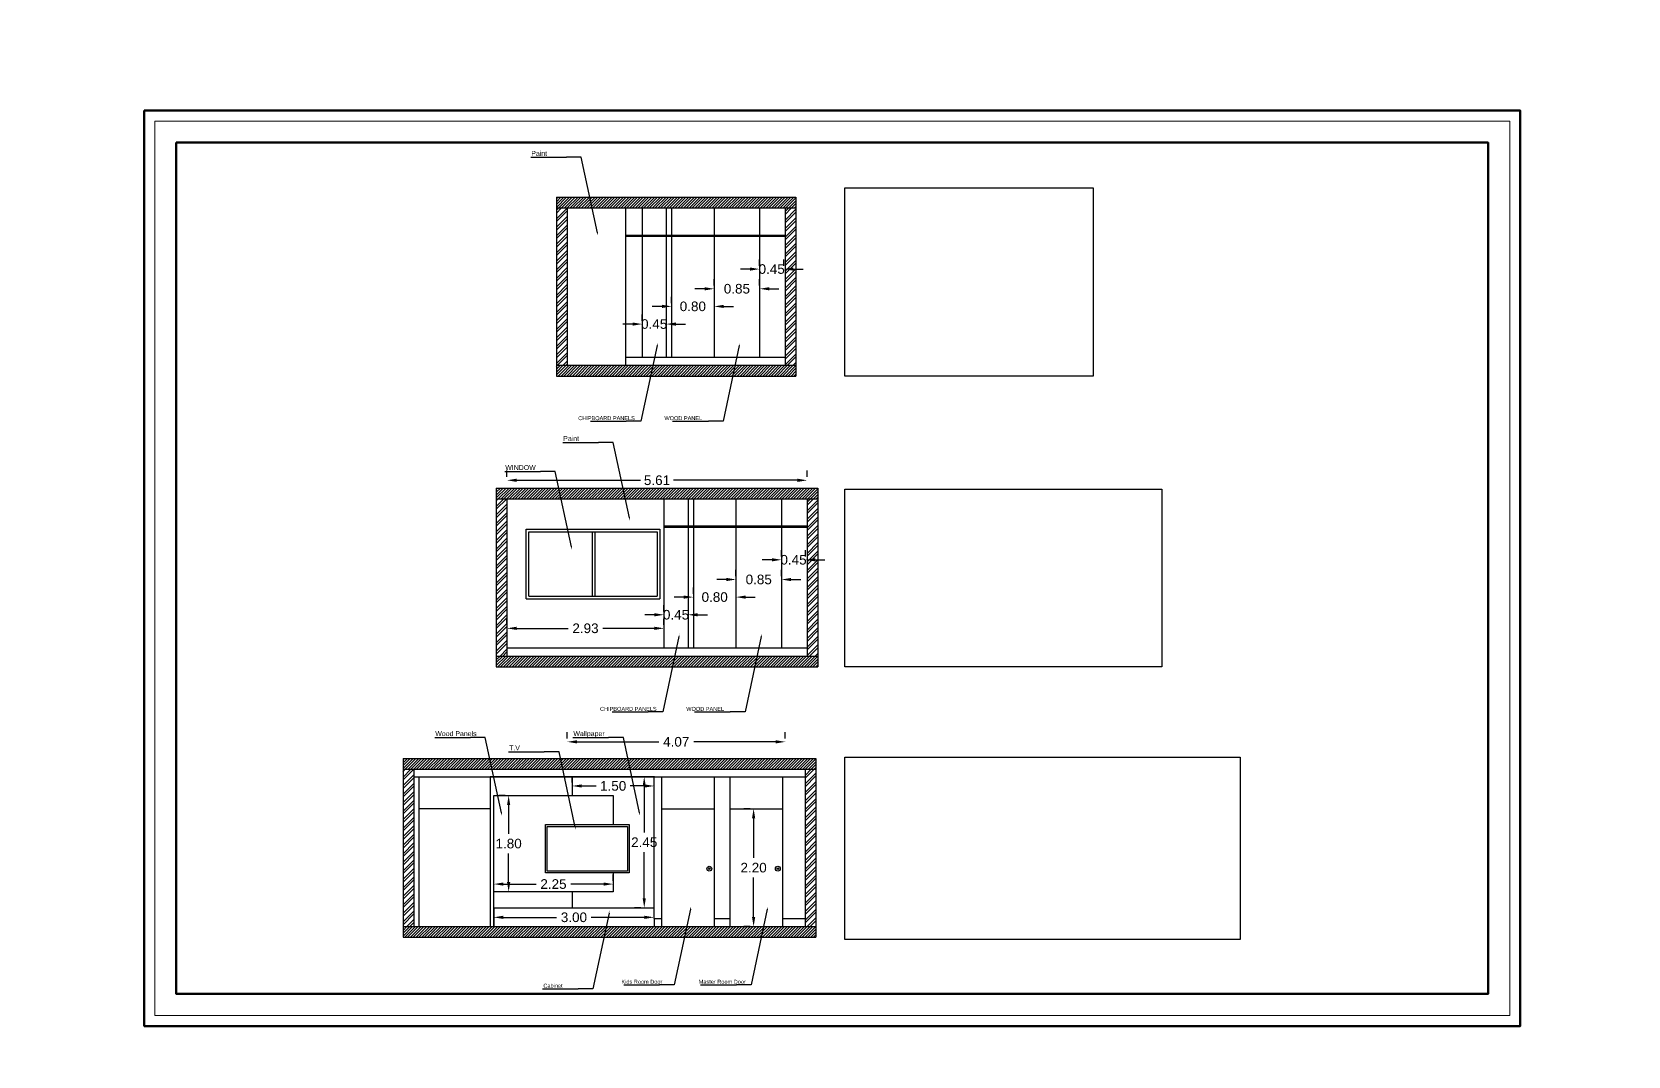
# Model space of a CAD drawing. Header units: inches. Extents: x -279 to 561, y -345 to 342.
# Drawn here: x -196.82 to -167.01, y -290.94 to -271.81 of the extents above; entities that cross this region are included whole.
import ezdxf

# ---------------------------------------------------------------- set-up
doc = ezdxf.new("R2010")
doc.units = ezdxf.units.IN
doc.header["$LTSCALE"] = 0.5
doc.header["$MEASUREMENT"] = 0
for name, color, linetype in [('0_Hatch_Pattern', 7, 'Continuous'), ('CADER', 7, 'Continuous'), ('model', 250, 'Continuous'), ('S-DIM', 7, 'Continuous'), ('TEXT', 3, 'Continuous')]:
    doc.layers.add(name, color=color, linetype=linetype)
doc.layers.add('G-ANNO-HLIN', color=5, linetype='Continuous', lineweight=50)
doc.styles.get("Standard").update_dxf_attribs({"font": 'arial.ttf'})
doc.dimstyles.get("Standard").update_dxf_attribs({"dimtxt": 0.18, "dimasz": 0.18, "dimexe": 0.18, "dimexo": 0.0625, "dimgap": 0.09, "dimtad": 0, "dimtih": 1, "dimtoh": 1, "dimzin": 0, "dimdsep": 46, "dimtxsty": 'Standard', "dimcen": 0.09, "dimadec": 0, "dimazin": 0, "dimtfac": 1, "dimtofl": 0, "dimtmove": 0, "dimatfit": 3, "dimfxl": 1, "dimtolj": 1, "dimtzin": 0, "dimarcsym": 0})
picture_1 = doc.add_image_def('image42.jpg', size_in_pixel=(4000, 1844))
picture_2 = doc.add_image_def('image43.jpg', size_in_pixel=(3693, 2069))
picture_3 = doc.add_image_def('image44.jpg', size_in_pixel=(2639, 2001))

# ---------------------------------------------------------------- blocks, each defined once
blk = doc.blocks.new('*D1000')
at = {"layer": 'Defpoints', "color": 0, "ltscale": 0.5, "transparency": 16777216}
for p in [(-187.917, -286.07), (-187.917, -286.07), (-187.917, -287.87)]:
    blk.add_point(p, dxfattribs=at)
at = {"layer": 'model', "color": 0, "lineweight": -2, "ltscale": 0.5, "transparency": 16777216}
for p, q in [((-187.98, -286.07), (-188.097, -286.07)), ((-187.917, -286.25), (-187.917, -286.788)), ((-187.917, -287.69), (-187.917, -287.152)), ((-187.98, -287.87), (-188.097, -287.87))]:
    blk.add_line(p, q, dxfattribs=at)
at = {"layer": 'model', "color": 0, "ltscale": 0.5, "transparency": 16777216}
for points in [[(-187.947, -286.25), (-187.887, -286.25), (-187.917, -286.07)], [(-187.947, -287.69), (-187.887, -287.69), (-187.917, -287.87)]]:
    blk.add_solid(points, dxfattribs=at)
at = {"layer": 'model', "color": 0, "ltscale": 0.5, "transparency": 16777216, "insert": (-187.917, -286.97), "char_height": 0.18, "attachment_point": 5}
blk.add_mtext('\\A1;1.80', dxfattribs=at)
blk = doc.blocks.new('*D1001')
at = {"layer": 'Defpoints', "color": 0, "ltscale": 0.5, "transparency": 16777216}
for p in [(-188.194, -287.726), (-185.964, -287.726), (-185.964, -287.726)]:
    blk.add_point(p, dxfattribs=at)
at = {"layer": 'model', "color": 0, "lineweight": -2, "ltscale": 0.5, "transparency": 16777216}
for p, q in [((-188.194, -287.663), (-188.194, -287.546)), ((-185.964, -287.663), (-185.964, -287.546)), ((-188.014, -287.726), (-187.405, -287.726)), ((-186.144, -287.726), (-186.753, -287.726))]:
    blk.add_line(p, q, dxfattribs=at)
at = {"layer": 'model', "color": 0, "ltscale": 0.5, "transparency": 16777216}
for points in [[(-188.014, -287.696), (-188.014, -287.756), (-188.194, -287.726)], [(-186.144, -287.696), (-186.144, -287.756), (-185.964, -287.726)]]:
    blk.add_solid(points, dxfattribs=at)
at = {"layer": 'model', "color": 0, "ltscale": 0.5, "transparency": 16777216, "insert": (-187.079, -287.726), "char_height": 0.18, "attachment_point": 5}
blk.add_mtext('\\A1;2.25', dxfattribs=at)
blk = doc.blocks.new('*D1002')
at = {"layer": 'Defpoints', "color": 0, "ltscale": 0.5, "transparency": 16777216}
for p in [(-185.383, -285.72), (-185.384, -288.17), (-185.383, -288.17)]:
    blk.add_point(p, dxfattribs=at)
at = {"layer": 'model', "color": 0, "lineweight": -2, "ltscale": 0.5, "transparency": 16777216}
for p, q in [((-185.445, -285.72), (-185.564, -285.72)), ((-185.384, -285.9), (-185.384, -286.763)), ((-185.384, -287.99), (-185.384, -287.127)), ((-185.445, -288.17), (-185.564, -288.17))]:
    blk.add_line(p, q, dxfattribs=at)
at = {"layer": 'model', "color": 0, "ltscale": 0.5, "transparency": 16777216}
for points in [[(-185.414, -285.9), (-185.354, -285.9), (-185.384, -285.72)], [(-185.414, -287.99), (-185.354, -287.99), (-185.384, -288.17)]]:
    blk.add_solid(points, dxfattribs=at)
at = {"layer": 'model', "color": 0, "ltscale": 0.5, "transparency": 16777216, "insert": (-185.384, -286.945), "char_height": 0.18, "attachment_point": 5}
blk.add_mtext('\\A1;2.45', dxfattribs=at)
blk = doc.blocks.new('*D998')
at = {"layer": 'Defpoints', "color": 0, "ltscale": 0.5, "transparency": 16777216}
for p in [(-188.194, -288.347), (-185.2, -288.347), (-185.2, -288.347)]:
    blk.add_point(p, dxfattribs=at)
at = {"layer": 'model', "color": 0, "lineweight": -2, "ltscale": 0.5, "transparency": 16777216}
for p, q in [((-188.194, -288.284), (-188.194, -288.167)), ((-185.2, -288.284), (-185.2, -288.167)), ((-188.014, -288.347), (-187.021, -288.347)), ((-185.38, -288.347), (-186.374, -288.347))]:
    blk.add_line(p, q, dxfattribs=at)
at = {"layer": 'model', "color": 0, "ltscale": 0.5, "transparency": 16777216}
for points in [[(-188.014, -288.317), (-188.014, -288.377), (-188.194, -288.347)], [(-185.38, -288.317), (-185.38, -288.377), (-185.2, -288.347)]]:
    blk.add_solid(points, dxfattribs=at)
at = {"layer": 'model', "color": 0, "ltscale": 0.5, "transparency": 16777216, "insert": (-186.697, -288.347), "char_height": 0.18, "attachment_point": 5}
blk.add_mtext('\\A1;3.00', dxfattribs=at)
blk = doc.blocks.new('*D999')
at = {"layer": 'Defpoints', "color": 0, "ltscale": 0.5, "transparency": 16777216}
for p in [(-186.73, -285.893), (-186.73, -285.893), (-185.199, -285.893)]:
    blk.add_point(p, dxfattribs=at)
at = {"layer": 'model', "color": 0, "lineweight": -2, "ltscale": 0.5, "transparency": 16777216}
for p, q in [((-186.73, -285.83), (-186.73, -285.713)), ((-186.55, -285.893), (-186.279, -285.893)), ((-185.379, -285.893), (-185.649, -285.893)), ((-185.199, -285.83), (-185.199, -285.713))]:
    blk.add_line(p, q, dxfattribs=at)
at = {"layer": 'model', "color": 0, "ltscale": 0.5, "transparency": 16777216}
for points in [[(-186.55, -285.863), (-186.55, -285.923), (-186.73, -285.893)], [(-185.379, -285.863), (-185.379, -285.923), (-185.199, -285.893)]]:
    blk.add_solid(points, dxfattribs=at)
at = {"layer": 'model', "color": 0, "ltscale": 0.5, "transparency": 16777216, "insert": (-185.964, -285.893), "char_height": 0.18, "attachment_point": 5}
blk.add_mtext('\\A1;1.50', dxfattribs=at)
blk = doc.blocks.new('*D997')
at = {"layer": 'Defpoints', "color": 0, "ltscale": 0.5, "transparency": 16777216}
for p in [(-183.341, -286.319), (-183.341, -286.319), (-183.341, -288.52)]:
    blk.add_point(p, dxfattribs=at)
at = {"layer": 'S-DIM', "color": 0, "lineweight": -2, "ltscale": 0.5, "transparency": 16777216}
for p, q in [((-183.403, -286.319), (-183.521, -286.319)), ((-183.341, -286.499), (-183.341, -287.238)), ((-183.341, -288.34), (-183.341, -287.602)), ((-183.403, -288.52), (-183.521, -288.52))]:
    blk.add_line(p, q, dxfattribs=at)
at = {"layer": 'S-DIM', "color": 0, "ltscale": 0.5, "transparency": 16777216}
for points in [[(-183.371, -286.499), (-183.311, -286.499), (-183.341, -286.319)], [(-183.371, -288.34), (-183.311, -288.34), (-183.341, -288.52)]]:
    blk.add_solid(points, dxfattribs=at)
at = {"layer": 'S-DIM', "color": 0, "ltscale": 0.5, "transparency": 16777216, "insert": (-183.341, -287.42), "char_height": 0.18, "attachment_point": 5}
blk.add_mtext('\\A1;2.20', dxfattribs=at)
blk = doc.blocks.new('*D1003')
at = {"layer": 'Defpoints', "color": 0, "ltscale": 0.5, "transparency": 16777216}
for p in [(-183.67, -282.037), (-182.82, -282.037), (-182.82, -282.037)]:
    blk.add_point(p, dxfattribs=at)
at = {"layer": 'model', "color": 0, "lineweight": -2, "ltscale": 0.5, "transparency": 16777216}
for p, q in [((-183.85, -282.037), (-184.03, -282.037)), ((-183.67, -281.975), (-183.67, -281.857)), ((-182.82, -281.975), (-182.82, -281.857)), ((-182.64, -282.037), (-182.46, -282.037))]:
    blk.add_line(p, q, dxfattribs=at)
at = {"layer": 'model', "color": 0, "ltscale": 0.5, "transparency": 16777216}
for points in [[(-183.85, -282.007), (-183.85, -282.067), (-183.67, -282.037)], [(-182.64, -282.007), (-182.64, -282.067), (-182.82, -282.037)]]:
    blk.add_solid(points, dxfattribs=at)
at = {"layer": 'model', "color": 0, "ltscale": 0.5, "transparency": 16777216, "insert": (-183.245, -282.037), "char_height": 0.18, "attachment_point": 5}
blk.add_mtext('\\A1;0.85', dxfattribs=at)
blk = doc.blocks.new('*D1004')
at = {"layer": 'Defpoints', "color": 0, "ltscale": 0.5, "transparency": 16777216}
for p in [(-184.465, -282.366), (-183.67, -282.361), (-183.67, -282.366)]:
    blk.add_point(p, dxfattribs=at)
at = {"layer": 'model', "color": 0, "lineweight": -2, "ltscale": 0.5, "transparency": 16777216}
for p, q in [((-184.465, -282.304), (-184.465, -282.186)), ((-184.645, -282.366), (-184.825, -282.366)), ((-183.67, -282.424), (-183.67, -282.546)), ((-183.49, -282.366), (-183.31, -282.366))]:
    blk.add_line(p, q, dxfattribs=at)
at = {"layer": 'model', "color": 0, "ltscale": 0.5, "transparency": 16777216}
for points in [[(-184.645, -282.336), (-184.645, -282.396), (-184.465, -282.366)], [(-183.49, -282.336), (-183.49, -282.396), (-183.67, -282.366)]]:
    blk.add_solid(points, dxfattribs=at)
at = {"layer": 'model', "color": 0, "ltscale": 0.5, "transparency": 16777216, "insert": (-184.068, -282.366), "char_height": 0.18, "attachment_point": 5}
blk.add_mtext('\\A1;0.80', dxfattribs=at)
blk = doc.blocks.new('*D1005')
at = {"layer": 'Defpoints', "color": 0, "ltscale": 0.5, "transparency": 16777216}
for p in [(-185.015, -282.696), (-184.565, -282.695), (-184.565, -282.696)]:
    blk.add_point(p, dxfattribs=at)
at = {"layer": 'model', "color": 0, "lineweight": -2, "ltscale": 0.5, "transparency": 16777216}
for p, q in [((-185.015, -282.633), (-185.015, -282.516)), ((-185.195, -282.696), (-185.375, -282.696)), ((-184.565, -282.758), (-184.565, -282.876)), ((-184.385, -282.696), (-184.205, -282.696))]:
    blk.add_line(p, q, dxfattribs=at)
at = {"layer": 'model', "color": 0, "ltscale": 0.5, "transparency": 16777216}
for points in [[(-185.195, -282.666), (-185.195, -282.726), (-185.015, -282.696)], [(-184.385, -282.666), (-184.385, -282.726), (-184.565, -282.696)]]:
    blk.add_solid(points, dxfattribs=at)
at = {"layer": 'model', "color": 0, "ltscale": 0.5, "transparency": 16777216, "insert": (-184.79, -282.696), "char_height": 0.18, "attachment_point": 5}
blk.add_mtext('\\A1;0.45', dxfattribs=at)
blk = doc.blocks.new('*D1006')
at = {"layer": 'Defpoints', "color": 0, "ltscale": 0.5, "transparency": 16777216}
for p in [(-182.82, -281.669), (-182.37, -281.669), (-182.37, -281.669)]:
    blk.add_point(p, dxfattribs=at)
at = {"layer": 'model', "color": 0, "lineweight": -2, "ltscale": 0.5, "transparency": 16777216}
for p, q in [((-183, -281.669), (-183.18, -281.669)), ((-182.82, -281.607), (-182.82, -281.489)), ((-182.37, -281.607), (-182.37, -281.489)), ((-182.19, -281.669), (-182.01, -281.669))]:
    blk.add_line(p, q, dxfattribs=at)
at = {"layer": 'model', "color": 0, "ltscale": 0.5, "transparency": 16777216}
for points in [[(-183, -281.639), (-183, -281.699), (-182.82, -281.669)], [(-182.19, -281.639), (-182.19, -281.699), (-182.37, -281.669)]]:
    blk.add_solid(points, dxfattribs=at)
at = {"layer": 'model', "color": 0, "ltscale": 0.5, "transparency": 16777216, "insert": (-182.595, -281.669), "char_height": 0.18, "attachment_point": 5}
blk.add_mtext('\\A1;0.45', dxfattribs=at)
blk = doc.blocks.new('*D1007')
at = {"layer": 'Defpoints', "color": 0, "ltscale": 0.5, "transparency": 16777216}
for p in [(-187.948, -280.184), (-182.342, -280.184), (-182.342, -280.184)]:
    blk.add_point(p, dxfattribs=at)
at = {"layer": 'model', "color": 0, "lineweight": -2, "ltscale": 0.5, "transparency": 16777216}
for p, q in [((-187.948, -280.122), (-187.948, -280.004)), ((-187.768, -280.184), (-185.451, -280.184)), ((-182.522, -280.184), (-184.838, -280.184)), ((-182.342, -280.122), (-182.342, -280.004))]:
    blk.add_line(p, q, dxfattribs=at)
at = {"layer": 'model', "color": 0, "ltscale": 0.5, "transparency": 16777216}
for points in [[(-187.768, -280.154), (-187.768, -280.214), (-187.948, -280.184)], [(-182.522, -280.154), (-182.522, -280.214), (-182.342, -280.184)]]:
    blk.add_solid(points, dxfattribs=at)
at = {"layer": 'model', "color": 0, "ltscale": 0.5, "transparency": 16777216, "insert": (-185.145, -280.184), "char_height": 0.18, "attachment_point": 5}
blk.add_mtext('\\A1;5.61', dxfattribs=at)
blk = doc.blocks.new('*D1008')
at = {"layer": 'Defpoints', "color": 0, "ltscale": 0.5, "transparency": 16777216}
for p in [(-187.948, -282.949), (-187.948, -282.949), (-185.015, -282.949)]:
    blk.add_point(p, dxfattribs=at)
at = {"layer": 'model', "color": 0, "lineweight": -2, "ltscale": 0.5, "transparency": 16777216}
for p, q in [((-187.948, -282.886), (-187.948, -282.769)), ((-185.015, -282.886), (-185.015, -282.769)), ((-187.768, -282.949), (-186.807, -282.949)), ((-185.195, -282.949), (-186.156, -282.949))]:
    blk.add_line(p, q, dxfattribs=at)
at = {"layer": 'model', "color": 0, "ltscale": 0.5, "transparency": 16777216}
for points in [[(-187.768, -282.919), (-187.768, -282.979), (-187.948, -282.949)], [(-185.195, -282.919), (-185.195, -282.979), (-185.015, -282.949)]]:
    blk.add_solid(points, dxfattribs=at)
at = {"layer": 'model', "color": 0, "ltscale": 0.5, "transparency": 16777216, "insert": (-186.481, -282.949), "char_height": 0.18, "attachment_point": 5}
blk.add_mtext('\\A1;2.93', dxfattribs=at)
blk = doc.blocks.new('*D1009')
at = {"layer": 'Defpoints', "color": 0, "ltscale": 0.5, "transparency": 16777216}
for p in [(-184.078, -276.607), (-183.228, -276.607), (-183.228, -276.607)]:
    blk.add_point(p, dxfattribs=at)
at = {"layer": 'model', "color": 0, "lineweight": -2, "ltscale": 0.5, "transparency": 16777216}
for p, q in [((-184.258, -276.607), (-184.438, -276.607)), ((-184.078, -276.545), (-184.078, -276.427)), ((-183.228, -276.545), (-183.228, -276.427)), ((-183.048, -276.607), (-182.868, -276.607))]:
    blk.add_line(p, q, dxfattribs=at)
at = {"layer": 'model', "color": 0, "ltscale": 0.5, "transparency": 16777216}
for points in [[(-184.258, -276.577), (-184.258, -276.637), (-184.078, -276.607)], [(-183.048, -276.577), (-183.048, -276.637), (-183.228, -276.607)]]:
    blk.add_solid(points, dxfattribs=at)
at = {"layer": 'model', "color": 0, "ltscale": 0.5, "transparency": 16777216, "insert": (-183.653, -276.607), "char_height": 0.18, "attachment_point": 5}
blk.add_mtext('\\A1;0.85', dxfattribs=at)
blk = doc.blocks.new('*D1010')
at = {"layer": 'Defpoints', "color": 0, "ltscale": 0.5, "transparency": 16777216}
for p in [(-184.873, -276.936), (-184.078, -276.931), (-184.078, -276.936)]:
    blk.add_point(p, dxfattribs=at)
at = {"layer": 'model', "color": 0, "lineweight": -2, "ltscale": 0.5, "transparency": 16777216}
for p, q in [((-185.053, -276.936), (-185.233, -276.936)), ((-184.873, -276.874), (-184.873, -276.756)), ((-183.898, -276.936), (-183.718, -276.936)), ((-184.078, -276.994), (-184.078, -277.116))]:
    blk.add_line(p, q, dxfattribs=at)
at = {"layer": 'model', "color": 0, "ltscale": 0.5, "transparency": 16777216}
for points in [[(-185.053, -276.906), (-185.053, -276.966), (-184.873, -276.936)], [(-183.898, -276.906), (-183.898, -276.966), (-184.078, -276.936)]]:
    blk.add_solid(points, dxfattribs=at)
at = {"layer": 'model', "color": 0, "ltscale": 0.5, "transparency": 16777216, "insert": (-184.476, -276.936), "char_height": 0.18, "attachment_point": 5}
blk.add_mtext('\\A1;0.80', dxfattribs=at)
blk = doc.blocks.new('*D1011')
at = {"layer": 'Defpoints', "color": 0, "ltscale": 0.5, "transparency": 16777216}
for p in [(-185.423, -277.266), (-184.973, -277.265), (-184.973, -277.266)]:
    blk.add_point(p, dxfattribs=at)
at = {"layer": 'model', "color": 0, "lineweight": -2, "ltscale": 0.5, "transparency": 16777216}
for p, q in [((-185.603, -277.266), (-185.783, -277.266)), ((-185.423, -277.203), (-185.423, -277.086)), ((-184.793, -277.266), (-184.613, -277.266)), ((-184.973, -277.328), (-184.973, -277.446))]:
    blk.add_line(p, q, dxfattribs=at)
at = {"layer": 'model', "color": 0, "ltscale": 0.5, "transparency": 16777216}
for points in [[(-185.603, -277.236), (-185.603, -277.296), (-185.423, -277.266)], [(-184.793, -277.236), (-184.793, -277.296), (-184.973, -277.266)]]:
    blk.add_solid(points, dxfattribs=at)
at = {"layer": 'model', "color": 0, "ltscale": 0.5, "transparency": 16777216, "insert": (-185.198, -277.266), "char_height": 0.18, "attachment_point": 5}
blk.add_mtext('\\A1;0.45', dxfattribs=at)
blk = doc.blocks.new('*D1012')
at = {"layer": 'Defpoints', "color": 0, "ltscale": 0.5, "transparency": 16777216}
for p in [(-183.228, -276.239), (-182.778, -276.239), (-182.778, -276.239)]:
    blk.add_point(p, dxfattribs=at)
at = {"layer": 'model', "color": 0, "lineweight": -2, "ltscale": 0.5, "transparency": 16777216}
for p, q in [((-183.228, -276.177), (-183.228, -276.059)), ((-182.778, -276.177), (-182.778, -276.059)), ((-183.408, -276.239), (-183.588, -276.239)), ((-182.598, -276.239), (-182.418, -276.239))]:
    blk.add_line(p, q, dxfattribs=at)
at = {"layer": 'model', "color": 0, "ltscale": 0.5, "transparency": 16777216}
for points in [[(-183.408, -276.209), (-183.408, -276.269), (-183.228, -276.239)], [(-182.598, -276.209), (-182.598, -276.269), (-182.778, -276.239)]]:
    blk.add_solid(points, dxfattribs=at)
at = {"layer": 'model', "color": 0, "ltscale": 0.5, "transparency": 16777216, "insert": (-183.003, -276.239), "char_height": 0.18, "attachment_point": 5}
blk.add_mtext('\\A1;0.45', dxfattribs=at)
blk = doc.blocks.new('*D1013')
at = {"layer": 'Defpoints', "color": 0, "ltscale": 0.5, "transparency": 16777216}
for p in [(-186.821, -285.069), (-182.75, -285.069), (-182.75, -285.069)]:
    blk.add_point(p, dxfattribs=at)
at = {"layer": 'model', "color": 0, "lineweight": -2, "ltscale": 0.5, "transparency": 16777216}
for p, q in [((-186.821, -285.007), (-186.821, -284.889)), ((-182.75, -285.007), (-182.75, -284.889)), ((-186.641, -285.069), (-185.113, -285.069)), ((-182.93, -285.069), (-184.458, -285.069))]:
    blk.add_line(p, q, dxfattribs=at)
at = {"layer": 'model', "color": 0, "ltscale": 0.5, "transparency": 16777216}
for points in [[(-186.641, -285.039), (-186.641, -285.099), (-186.821, -285.069)], [(-182.93, -285.039), (-182.93, -285.099), (-182.75, -285.069)]]:
    blk.add_solid(points, dxfattribs=at)
at = {"layer": 'model', "color": 0, "ltscale": 0.5, "transparency": 16777216, "insert": (-184.786, -285.069), "char_height": 0.18, "attachment_point": 5}
blk.add_mtext('\\A1;4.07', dxfattribs=at)
blk = doc.blocks.new('*D1071')
at = {"color": 0, "linetype": 'ByBlock', "lineweight": -2, "transparency": 16777216}
for p, q in [((558.652, 342.279), (558.652, 342.473)), ((558.832, 342.293), (559.172, 342.293)), ((560.472, 342.293), (560.132, 342.293)), ((560.652, 342.279), (560.652, 342.473))]:
    blk.add_line(p, q, dxfattribs=at)
at = {"color": 0, "linetype": 'ByBlock', "transparency": 16777216}
for points in [[(558.832, 342.323), (558.832, 342.263), (558.652, 342.293)], [(560.472, 342.323), (560.472, 342.263), (560.652, 342.293)]]:
    blk.add_solid(points, dxfattribs=at)
at = {"layer": 'Defpoints', "color": 0, "linetype": 'ByBlock', "transparency": 16777216}
for p in [(560.652, 342.293), (558.652, 342.216), (560.652, 342.216)]:
    blk.add_point(p, dxfattribs=at)
at = {"layer": 'Defpoints', "color": 0, "ltscale": 0.5, "transparency": 16777216}
for p in [(-209.5, -305.36), (-209.5, -305.81), (-209.5, -305.81)]:
    blk.add_point(p, dxfattribs=at)
at = {"layer": 'S-DIM', "color": 0, "lineweight": -2, "ltscale": 0.5, "transparency": 16777216}
for p, q in [((-209.5, -305.18), (-209.5, -305)), ((-209.563, -305.36), (-209.68, -305.36)), ((-209.563, -305.81), (-209.68, -305.81)), ((-209.5, -305.99), (-209.5, -306.17))]:
    blk.add_line(p, q, dxfattribs=at)
at = {"layer": 'S-DIM', "color": 0, "ltscale": 0.5, "transparency": 16777216}
for points in [[(-209.53, -305.18), (-209.47, -305.18), (-209.5, -305.36)], [(-209.53, -305.99), (-209.47, -305.99), (-209.5, -305.81)]]:
    blk.add_solid(points, dxfattribs=at)
at = {"color": 0, "linetype": 'ByBlock', "transparency": 16777216, "insert": (559.652, 342.293), "char_height": 0.18, "attachment_point": 5}
blk.add_mtext('\\A1;2.0000', dxfattribs=at)
at = {"layer": 'S-DIM', "color": 0, "ltscale": 0.5, "transparency": 16777216, "insert": (-209.5, -305.585), "char_height": 0.18, "attachment_point": 5}
blk.add_mtext('\\A1;0.45', dxfattribs=at)

msp = doc.modelspace()

# ---------------------------------------------------------------- hatches: boundary and pattern name
at = {"layer": '0_Hatch_Pattern', "ltscale": 0.5, "transparency": 33554572}
h = msp.add_hatch(dxfattribs=at)
h.set_pattern_fill('ANSI31', color=256, scale=0.3)
h.set_pattern_definition([(45, (117.710083, -0.477625), (-0.0265165043, 0.0265165043), [])])
h.paths.add_polyline_path([(-182.55, -275.098), (-182.55, -274.898), (-187.021, -274.898), (-187.021, -275.098)])
h.paths.add_polyline_path([(-182.55, -278.236), (-182.55, -278.036), (-187.021, -278.036), (-187.021, -278.236)])
h = msp.add_hatch(dxfattribs=at)
h.set_pattern_fill('ANSI32', color=256, scale=0.3)
h.set_pattern_definition([(45, (117.71008, -0.47762), (-0.079549513, 0.079549513), []), (45, (117.76312, -0.47762), (-0.079549513, 0.079549513), [])])
h.paths.add_polyline_path([(-187.021, -278.036), (-186.821, -278.036), (-186.821, -275.098), (-187.021, -275.098)])
h.paths.add_polyline_path([(-182.55, -275.098), (-182.75, -275.098), (-182.75, -278.036), (-182.55, -278.036)])
h = msp.add_hatch(dxfattribs=at)
h.set_pattern_fill('ANSI31', color=256, scale=0.3)
h.set_pattern_definition([(45, (118.11817, -5.90763), (-0.0265165043, 0.0265165043), [])])
h.paths.add_polyline_path([(-182.142, -280.528), (-182.142, -280.328), (-188.148, -280.328), (-188.148, -280.528)])
h.paths.add_polyline_path([(-188.148, -283.466), (-188.148, -283.666), (-182.142, -283.666), (-182.142, -283.466)])
h = msp.add_hatch(dxfattribs=at)
h.set_pattern_fill('ANSI32', color=256, scale=0.3)
h.set_pattern_definition([(45, (118.11817, -5.90763), (-0.079549513, 0.079549513), []), (45, (118.1712, -5.90763), (-0.079549513, 0.079549513), [])])
h.paths.add_polyline_path([(-188.148, -283.466), (-187.948, -283.466), (-187.948, -280.528), (-188.148, -280.528)])
h.paths.add_polyline_path([(-182.142, -280.528), (-182.342, -280.528), (-182.342, -283.466), (-182.142, -283.466)])
h = msp.add_hatch(dxfattribs=at)
h.set_pattern_fill('ANSI31', color=256, scale=0.3)
h.set_pattern_definition([(45, (116.379843, -10.96191), (-0.0265165043, 0.0265165043), [])])
h.paths.add_polyline_path([(-182.177, -285.582), (-182.177, -285.382), (-189.886, -285.382), (-189.886, -285.582)])
h.paths.add_polyline_path([(-189.886, -288.52), (-189.886, -288.72), (-182.177, -288.72), (-182.177, -288.52)])
h = msp.add_hatch(dxfattribs=at)
h.set_pattern_fill('ANSI32', color=256, scale=0.3)
h.set_pattern_definition([(45, (116.37984, -10.96191), (-0.079549513, 0.079549513), []), (45, (116.43288, -10.96191), (-0.079549513, 0.079549513), [])])
h.paths.add_polyline_path([(-189.886, -288.52), (-189.686, -288.52), (-189.686, -285.582), (-189.886, -285.582)])
h.paths.add_polyline_path([(-182.377, -288.52), (-182.177, -288.52), (-182.177, -285.582), (-182.377, -285.582)])

# ---------------------------------------------------------------- linework, layer by layer
at = {"ltscale": 0.5}
for p, q in [((-187.021, -274.898), (-182.55, -274.898)), ((-187.021, -274.898), (-187.021, -278.236)), ((-187.021, -275.098), (-182.55, -275.098)), ((-186.821, -275.098), (-186.821, -278.036)), ((-185.734, -275.098), (-185.734, -278.036)), ((-185.423, -275.098), (-185.423, -277.886)), ((-184.973, -275.098), (-184.973, -277.886)), ((-184.873, -275.098), (-184.873, -277.886)), ((-184.078, -275.098), (-184.078, -277.886)), ((-183.228, -275.098), (-183.228, -277.886)), ((-182.75, -275.098), (-182.75, -278.036)), ((-182.55, -274.898), (-182.55, -278.236)), ((-185.734, -275.607), (-182.75, -275.607)), ((-185.734, -275.627), (-182.75, -275.627)), ((-187.021, -278.036), (-182.55, -278.036)), ((-185.734, -277.886), (-182.75, -277.886)), ((-187.021, -278.236), (-182.55, -278.236)), ((-188.148, -280.328), (-182.142, -280.328)), ((-188.148, -280.328), (-188.148, -283.666)), ((-188.148, -280.528), (-182.142, -280.528)), ((-187.948, -280.528), (-187.948, -283.466)), ((-185.015, -280.528), (-185.015, -283.316)), ((-184.565, -280.528), (-184.565, -283.316)), ((-184.465, -280.528), (-184.465, -283.316)), ((-183.67, -280.528), (-183.67, -283.316)), ((-182.82, -280.528), (-182.82, -283.316)), ((-182.342, -280.528), (-182.342, -283.466)), ((-182.142, -280.328), (-182.142, -283.666)), ((-185.015, -281.037), (-182.342, -281.037)), ((-185.015, -281.057), (-182.342, -281.057)), ((-188.148, -283.466), (-182.142, -283.466)), ((-187.948, -283.316), (-182.342, -283.316)), ((-188.148, -283.666), (-182.142, -283.666)), ((-189.886, -285.382), (-182.177, -285.382)), ((-189.886, -285.382), (-189.886, -288.72)), ((-189.886, -285.582), (-182.177, -285.582)), ((-189.686, -285.582), (-189.686, -288.52)), ((-182.377, -285.582), (-182.377, -288.52)), ((-182.177, -285.382), (-182.177, -288.72)), ((-189.686, -285.72), (-182.377, -285.72)), ((-189.596, -285.72), (-189.596, -288.52)), ((-188.26, -285.72), (-188.26, -288.52)), ((-185.199, -285.72), (-188.26, -285.72)), ((-186.73, -285.72), (-186.73, -286.07)), ((-186.73, -285.72), (-185.199, -285.72)), ((-185.199, -285.72), (-185.999, -285.72)), ((-185.061, -285.721), (-185.061, -288.521)), ((-183.782, -285.72), (-183.782, -288.52)), ((-188.194, -288.17), (-188.194, -286.07)), ((-188.194, -286.07), (-185.964, -286.07)), ((-185.964, -286.07), (-185.964, -286.325)), ((-188.26, -286.319), (-189.596, -286.319)), ((-185.964, -286.325), (-185.964, -286.616)), ((-185.964, -287.517), (-185.964, -287.87)), ((-185.964, -287.87), (-188.194, -287.87)), ((-186.73, -287.87), (-186.73, -288.17)), ((-188.194, -288.17), (-188.194, -288.52)), ((-188.194, -288.52), (-188.194, -288.17)), ((-188.194, -288.17), (-185.199, -288.17)), ((-188.194, -288.52), (-188.194, -288.22)), ((-189.886, -288.52), (-182.177, -288.52)), ((-185.2, -288.37), (-185.061, -288.37)), ((-185.2, -288.37), (-185.2, -288.52)), ((-184.08, -288.37), (-183.782, -288.37)), ((-182.801, -288.37), (-182.377, -288.37)), ((-189.886, -288.72), (-182.177, -288.72))]:
    msp.add_line(p, q, dxfattribs=at)
for p, q in [((-187.592, -282.398), (-187.592, -281.098)), ((-187.592, -281.098), (-185.092, -281.098)), ((-187.541, -282.347), (-187.541, -281.149)), ((-187.541, -281.149), (-185.142, -281.149)), ((-186.357, -281.149), (-186.357, -282.347)), ((-186.307, -281.149), (-186.307, -282.347)), ((-185.142, -281.149), (-185.142, -282.347)), ((-185.092, -281.098), (-185.092, -282.398)), ((-194.124, -281.191), (-194.124, -281.191)), ((-187.592, -282.398), (-185.092, -282.398)), ((-187.541, -282.347), (-185.142, -282.347)), ((-184.93, -285.72), (-184.93, -285.721)), ((-184.08, -285.72), (-184.08, -288.52)), ((-183.651, -285.719), (-183.651, -285.72)), ((-182.801, -285.719), (-182.801, -288.52)), ((-185.061, -286.32), (-184.08, -286.32)), ((-183.782, -286.319), (-182.801, -286.319)), ((-187.23, -286.616), (-185.664, -286.616)), ((-187.23, -287.517), (-187.23, -286.616)), ((-187.198, -286.648), (-185.695, -286.648)), ((-187.198, -287.485), (-187.198, -286.648)), ((-185.695, -286.648), (-185.695, -287.485)), ((-185.664, -286.616), (-185.664, -287.517)), ((-185.664, -287.517), (-187.23, -287.517)), ((-185.695, -287.485), (-187.198, -287.485))]:
    msp.add_line(p, q)
for points in [[(-185.2, -288.37), (-185.199, -288.37), (-185.199, -285.72)], [(-185.2, -288.37), (-185.2, -288.12)]]:
    msp.add_lwpolyline(points, dxfattribs=at)
for centre, radius in [((-184.168, -287.439), 0.0448), ((-182.889, -287.438), 0.0448), ((-184.168, -287.439), 0.0143), ((-182.889, -287.438), 0.0143)]:
    msp.add_circle(centre, radius)
at = {"layer": 'CADER', "lineweight": 18}
for points in [[(-194.723, -273.278), (-169.021, -273.278), (-169.021, -290.377), (-194.723, -290.377)], [(-194.528, -273.474), (-169.216, -273.474), (-169.216, -290.181), (-194.528, -290.181)]]:
    msp.add_lwpolyline(points, close=True, dxfattribs=at)
at = {"layer": 'G-ANNO-HLIN', "color": 0}
for points in [[(-194.723, -273.278), (-169.021, -273.278), (-169.021, -290.377), (-194.723, -290.377)], [(-194.124, -273.877), (-169.62, -273.877), (-169.62, -289.778), (-194.124, -289.778)]]:
    msp.add_lwpolyline(points, close=True, dxfattribs=at)
at = {"layer": 'TEXT', "color": 7, "linetype": 'ByBlock', "lineweight": -2, "ltscale": 8e-05}
for p, q in [((-186.56, -274.149), (-186.836, -274.149)), ((-185.445, -279.079), (-185.721, -279.079)), ((-183.909, -279.079), (-184.185, -279.079)), ((-185.963, -279.476), (-186.239, -279.476)), ((-187.046, -280.017), (-187.322, -280.017)), ((-185.037, -284.509), (-185.312, -284.509)), ((-183.501, -284.509), (-183.777, -284.509)), ((-188.353, -284.988), (-188.629, -284.988)), ((-185.774, -284.988), (-186.049, -284.988)), ((-186.975, -285.254), (-187.25, -285.254)), ((-186.344, -289.681), (-186.619, -289.681)), ((-184.823, -289.607), (-185.099, -289.607)), ((-183.387, -289.607), (-183.663, -289.607))]:
    msp.add_line(p, q, dxfattribs=at)
for points in [[(-187.503, -274.149), (-186.836, -274.149)], [(-186.258, -275.559), (-186.56, -274.149)], [(-185.143, -277.669), (-185.445, -279.079)], [(-183.608, -277.669), (-183.909, -279.079)], [(-186.388, -279.079), (-185.721, -279.079)], [(-184.853, -279.079), (-184.185, -279.079)], [(-186.906, -279.476), (-186.239, -279.476)], [(-185.661, -280.886), (-185.963, -279.476)], [(-187.989, -280.017), (-187.322, -280.017)], [(-186.745, -281.427), (-187.046, -280.017)], [(-184.735, -283.099), (-185.037, -284.509)], [(-183.2, -283.099), (-183.501, -284.509)], [(-185.98, -284.509), (-185.312, -284.509)], [(-184.445, -284.509), (-183.777, -284.509)], [(-189.296, -284.988), (-188.629, -284.988)], [(-188.052, -286.398), (-188.353, -284.988)], [(-186.717, -284.988), (-186.049, -284.988)], [(-185.472, -286.398), (-185.774, -284.988)], [(-187.918, -285.254), (-187.25, -285.254)], [(-186.673, -286.664), (-186.975, -285.254)], [(-186.042, -288.271), (-186.344, -289.681)], [(-184.521, -288.197), (-184.823, -289.607)], [(-183.086, -288.197), (-183.387, -289.607)], [(-187.287, -289.681), (-186.619, -289.681)], [(-185.766, -289.607), (-185.099, -289.607)], [(-184.331, -289.607), (-183.663, -289.607)]]:
    msp.add_lwpolyline(points, dxfattribs=at)
at = {"layer": 'TEXT', "color": 7, "lineweight": 15, "ltscale": 8e-05}
for points in [[(-186.267, -275.561), (-186.248, -275.608), (-186.25, -275.558)], [(-185.152, -277.668), (-185.133, -277.621), (-185.135, -277.671)], [(-183.616, -277.668), (-183.598, -277.621), (-183.6, -277.671)], [(-185.669, -280.887), (-185.651, -280.934), (-185.653, -280.884)], [(-186.753, -281.429), (-186.734, -281.476), (-186.737, -281.425)], [(-184.743, -283.098), (-184.725, -283.051), (-184.727, -283.101)], [(-183.208, -283.098), (-183.189, -283.051), (-183.192, -283.101)], [(-188.06, -286.4), (-188.041, -286.447), (-188.043, -286.396)], [(-185.48, -286.4), (-185.462, -286.447), (-185.464, -286.396)], [(-186.681, -286.666), (-186.663, -286.713), (-186.665, -286.663)], [(-186.05, -288.269), (-186.032, -288.222), (-186.034, -288.272)], [(-184.53, -288.195), (-184.511, -288.148), (-184.513, -288.198)], [(-183.094, -288.195), (-183.076, -288.148), (-183.078, -288.198)]]:
    msp.add_solid(points, dxfattribs=at)

# ---------------------------------------------------------------- texts
at = {"attachment_point": 1}
for s, width, gutter_width, insert, char_height in [('Paint', 1.05778, 0.465, (-187.494, -274.031), 0.0929), ('\\pxqc;CHIPBOARD PANELS', 1.0491, 0.372, (-186.613, -278.986), 0.07449), ('\\pxqc;WOOD PANEL', 0.84798, 0.372, (-185.078, -278.986), 0.07449), ('Paint', 1.05778, 0.465, (-186.897, -279.357), 0.0929), ('WINDOW', 1.05778, 0.465, (-187.98, -279.899), 0.0929), ('\\pxqc;CHIPBOARD PANELS', 1.0491, 0.372, (-186.205, -284.416), 0.07449), ('\\pxqc;WOOD PANEL', 0.84798, 0.372, (-184.67, -284.416), 0.07449), ('Wood Panels', 1.05778, 0.465, (-189.287, -284.869), 0.09292), ('Wallpaper', 1.05778, 0.465, (-186.707, -284.869), 0.0929), ('T.V', 1.05778, 0.465, (-187.908, -285.136), 0.0929), ('\\pxqc;Cabinet', 0.84798, 0.372, (-187.512, -289.587), 0.07449), ('\\pxqc;Kids Room Door', 0.84798, 0.372, (-185.852, -289.513), 0.07449), ('\\pxqc;Master Room Door', 1.15124, 0.372, (-184.502, -289.513), 0.07449)]:
    msp.add_mtext_dynamic_manual_height_columns(s, width=width, gutter_width=gutter_width, heights=[0], dxfattribs=dict(at, insert=insert, char_height=char_height))

# ---------------------------------------------------------------- dimensions: what is measured, and where the dimension line sits
at = {"layer": 'model', "ltscale": 0.5}
for base, p1, p2, picture, middle in [((-182.778, -276.239), (-183.228, -276.239), (-182.778, -276.239), '*D1012', (-183.003, -276.239)), ((-184.973, -277.266), (-185.423, -277.266), (-184.973, -277.265), '*D1011', (-185.198, -277.266)), ((-182.37, -281.669), (-182.82, -281.669), (-182.37, -281.669), '*D1006', (-182.595, -281.669)), ((-184.565, -282.696), (-185.015, -282.696), (-184.565, -282.695), '*D1005', (-184.79, -282.696))]:
    dim = msp.add_linear_dim(base=base, p1=p1, p2=p2, dimstyle='Standard', dxfattribs=at)
    dim.commit()
    dim.dimension.update_dxf_attribs({"geometry": picture, "text_midpoint": middle, "dimtype": 160})
for base, p1, p2, picture, middle in [((-183.228, -276.607), (-184.078, -276.607), (-183.228, -276.607), '*D1009', (-183.653, -276.607)), ((-184.078, -276.9361), (-184.8732, -276.9361), (-184.078, -276.9312), '*D1010', (-184.4756, -276.9361)), ((-182.342, -280.184), (-187.948, -280.184), (-182.342, -280.184), '*D1007', (-185.145, -280.184)), ((-182.82, -282.037), (-183.67, -282.037), (-182.82, -282.037), '*D1003', (-183.245, -282.037)), ((-183.67, -282.3661), (-184.4651, -282.3661), (-183.67, -282.3612), '*D1004', (-184.0675, -282.3661)), ((-187.948, -282.949), (-185.015, -282.949), (-187.948, -282.949), '*D1008', (-186.481, -282.949)), ((-182.75, -285.069), (-186.821, -285.069), (-182.75, -285.069), '*D1013', (-184.786, -285.069))]:
    dim = msp.add_linear_dim(base=base, p1=p1, p2=p2, dimstyle='Standard', dxfattribs=at)
    dim.commit()
    dim.dimension.update_dxf_attribs({"geometry": picture, "text_midpoint": middle})
for base, p1, p2, text, picture, middle in [((-186.73, -285.893), (-185.199, -285.893), (-186.73, -285.893), '1.50', '*D999', (-185.964, -285.893)), ((-185.964, -287.726), (-188.194, -287.726), (-185.964, -287.726), '2.25', '*D1001', (-187.079, -287.726)), ((-185.2, -288.347), (-188.194, -288.347), (-185.2, -288.347), '3.00', '*D998', (-186.697, -288.347))]:
    dim = msp.add_linear_dim(base=base, p1=p1, p2=p2, text=text, dimstyle='Standard', dxfattribs=at)
    dim.commit()
    dim.dimension.update_dxf_attribs({"geometry": picture, "text_midpoint": middle})
for base, p1, p2, picture, middle in [((-185.384, -288.17), (-185.383, -285.72), (-185.383, -288.17), '*D1002', (-185.384, -286.945)), ((-187.917, -286.07), (-187.917, -287.87), (-187.917, -286.07), '*D1000', (-187.917, -286.97))]:
    dim = msp.add_linear_dim(base=base, p1=p1, p2=p2, angle=90, dimstyle='Standard', dxfattribs=at)
    dim.commit()
    dim.dimension.update_dxf_attribs({"geometry": picture, "text_midpoint": middle})
at = {"layer": 'S-DIM', "ltscale": 0.5}
for base, p1, p2, picture, middle in [((-209.5, -305.81), (-209.5, -305.36), (-209.5, -305.81), '*D1071', (-209.5, -305.585)), ((-183.341, -286.319), (-183.341, -288.52), (-183.341, -286.319), '*D997', (-183.341, -287.42))]:
    dim = msp.add_linear_dim(base=base, p1=p1, p2=p2, angle=90, dimstyle='Standard', dxfattribs=at)
    dim.commit()
    dim.dimension.update_dxf_attribs({"geometry": picture, "text_midpoint": middle})

# ---------------------------------------------------------------- pictures from other files: only their frames are drawn
at = {"ltscale": 0.5}
image = msp.add_image(picture_3, insert=(-181.634, -278.236), size_in_units=(4.633, 3.513), dxfattribs=at)
image.dxf.flags = 7
image = msp.add_image(picture_2, insert=(-181.634, -283.666), size_in_units=(5.919, 3.316), dxfattribs=at)
image.dxf.flags = 7
image = msp.add_image(picture_1, insert=(-181.634, -288.758), size_in_units=(7.382, 3.403), dxfattribs=at)
image.dxf.flags = 7

doc.saveas('drawing.dxf')
